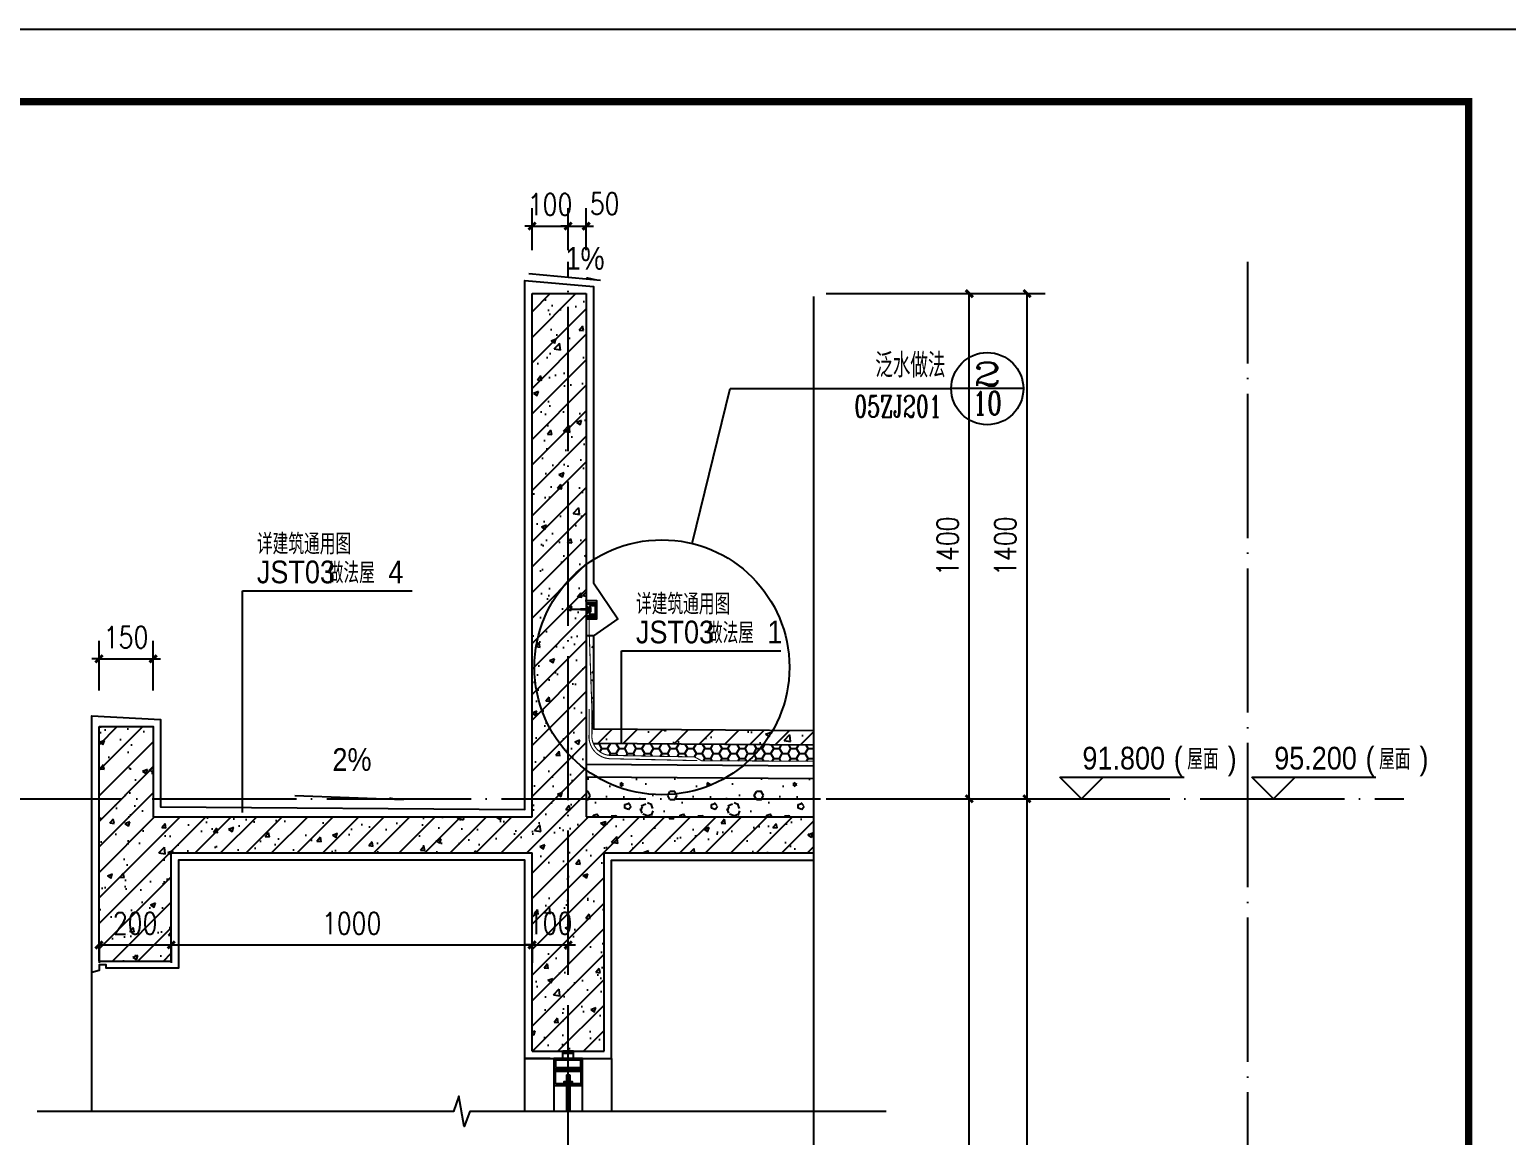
# Model space of a CAD drawing. Extents: x 718358 to 1668613, y -348838 to -159582.
# Drawn here: x 864680 to 868773, y -340023 to -336958 of the extents above; entities that cross this region are included whole.
import ezdxf
from ezdxf.enums import TextEntityAlignment as Align

# ---------------------------------------------------------------- set-up
doc = ezdxf.new("R2010")
doc.units = 0
doc.header["$LTSCALE"] = 1000
doc.linetypes.add('DASH', pattern=[0.35, 0.25, -0.1])
doc.linetypes.add('DOTE', pattern=[2.42, 2, -0.2, 0.02, -0.2])
for name, color, linetype in [('建-可见线', 7, 'Continuous'), ('建-图例填充', 251, 'Continuous'), ('建-图框', 4, 'Continuous'), ('建-墙体', 2, 'Continuous'), ('建-尺寸', 73, 'Continuous'), ('建-引出', 3, 'Continuous'), ('建-标高', 3, 'Continuous'), ('建-符号', 3, 'Continuous'), ('建-索引', 3, 'Continuous'), ('建-轮廓线', 7, 'Continuous'), ('建-轴网', 14, 'DOTE'), ('建-门窗剖', 4, 'Continuous'), ('建-阳台', 5, 'Continuous')]:
    doc.layers.add(name, color=color, linetype=linetype)
doc.styles.add('_TCH_DIM', font='gt单线西文.shx', dxfattribs={"width": 0.8, "bigfont": 'gt单线中文.shx'})
doc.styles.add('_TCH_LABEL', font='COMPLEX', dxfattribs={"bigfont": 'GBCBIG'})
doc.styles.add('DIM_FONT', font='SIMPLEX.shx', dxfattribs={"width": 0.8, "bigfont": 'GBCBIG.shx'})
doc.dimstyles.new('DIMN20', dxfattribs={"dimscale": 0.2, "dimtxt": 300, "dimasz": 100, "dimexe": 250, "dimexo": 300, "dimgap": 150, "dimtad": 1, "dimdec": 0, "dimzin": 0, "dimdsep": 46, "dimtxsty": 'DIM_FONT', "dimblk": 'ARCHTICK', "dimcen": 0.09, "dimdle": 1, "dimclrt": 7, "dimazin": 2, "dimtfac": 1, "dimtdec": 0, "dimtix": 1, "dimtmove": 2, "dimatfit": 3, "dimldrblk": 'ARCHTICK', "dimfxl": 1, "dimtolj": 1, "dimtzin": 0, "dimarcsym": 0})

# ---------------------------------------------------------------- blocks, each defined once
blk = doc.blocks.new('3daf')
at = {"layer": '建-门窗剖'}
for p, q in [((465603.3, 73038.2), (465573.3, 73038.2)), ((465573.3, 73018.2), (465573.3, 73038.2)), ((465573.3, 73033.2), (465603.3, 73033.2)), ((465603.3, 73018.2), (465603.3, 73038.2))]:
    blk.add_line(p, q, dxfattribs=at)
for points in [[(465548.3, 72988.2), (465628.3, 72988.2), (465628.3, 73018.2), (465548.3, 73018.2)], [(465553.3, 72948.2), (465553.3, 72983.2), (465623.3, 72983.2), (465623.3, 72948.2), (465600.3, 72948.2), (465600.3, 72953.2), (465595.3, 72953.2), (465595.3, 72943.2), (465628.3, 72943.2), (465628.3, 72988.2), (465548.3, 72988.2), (465548.3, 72943.2), (465581.3, 72943.2), (465581.3, 72953.2), (465576.3, 72953.2), (465576.3, 72948.2)], [(465553.3, 72993.2), (465623.3, 72993.2), (465623.3, 73013.2), (465553.3, 73013.2)]]:
    blk.add_lwpolyline(points, close=True, dxfattribs=at)
blk = doc.blocks.new('d')
at = {"layer": '建-可见线', "color": 1, "ltscale": 0.0001}
for p in [(463200.5, 75059.6), (463200.5, 75056)]:
    blk.add_line(p, (463148.4, 75057.8), dxfattribs=at)
at = {"layer": '建-可见线', "color": 1}
for points in [[(463190.1, 75036.7), (463190.1, 75031.7), (463220, 75031.7), (463220, 75081.7), (463190.1, 75081.7), (463190.1, 75076.7), (463215, 75076.7), (463215, 75036.7)], [(463200.5, 75063.8), (463202.3, 75063.8), (463202.3, 75051.7), (463200.5, 75051.7)]]:
    blk.add_lwpolyline(points, close=True, dxfattribs=at)
blk.add_lwpolyline([(463198.7, 75049.7, 0.414214), (463203.7, 75044.7), (463212.2, 75044.7), (463212.2, 75039.7), (463190.5, 75039.7), (463190.5, 75044.7), (463190.7, 75044.7, 0.414214), (463193.7, 75047.7), (463193.7, 75065.4, 0.414214), (463190.7, 75068.4), (463190.5, 75068.4), (463190.5, 75073.4), (463212.2, 75073.4), (463212.2, 75068.4), (463203.7, 75068.4, 0.414214), (463198.7, 75063.4)], format="xyb", close=True, dxfattribs=at)
blk = doc.blocks.new('_ArchTick')
at = {"color": 0, "linetype": 'ByBlock', "const_width": 0.4}
blk.add_lwpolyline([(-0.5, -0.5), (0.5, 0.5)], dxfattribs=at)
blk = doc.blocks.new('*D1904')
at = {"layer": 'Defpoints', "color": 0, "transparency": 16777216}
for p in [(866827.6, -339089.6), (867284.3, -339089.6), (866827.6, -341389.6)]:
    blk.add_point(p, dxfattribs=at)
at = {"layer": '建-尺寸', "color": 0, "lineweight": -2, "transparency": 16777216}
for p, q in [((866887.6, -339089.6), (867334.3, -339089.6)), ((867284.3, -341389.8), (867284.3, -339089.4)), ((866887.6, -341389.6), (867334.3, -341389.6))]:
    blk.add_line(p, q, dxfattribs=at)
at = {"layer": '建-尺寸', "color": 0, "lineweight": -2, "transparency": 16777216, "xscale": 20, "yscale": 20, "zscale": 20}
for p, rotation in [((867284.3, -339089.6), 90), ((867284.3, -341389.6), 270)]:
    blk.add_blockref('_ArchTick', p, dxfattribs=dict(at, rotation=rotation))
at = {"layer": '建-尺寸', "color": 7, "transparency": 16777216, "insert": (867224.3, -340239.6), "char_height": 60, "attachment_point": 5, "rotation": 90, "style": 'DIM_FONT'}
blk.add_mtext('\\A1;2800', dxfattribs=at)
blk = doc.blocks.new('*D1905')
at = {"layer": 'Defpoints', "color": 0, "transparency": 16777216}
for p in [(866827.6, -337689.6), (867284.3, -337689.6), (866827.6, -339089.6)]:
    blk.add_point(p, dxfattribs=at)
at = {"layer": '建-尺寸', "color": 0, "lineweight": -2, "transparency": 16777216}
for p, q in [((866887.6, -337689.6), (867334.3, -337689.6)), ((867284.3, -339089.8), (867284.3, -337689.4)), ((866887.6, -339089.6), (867334.3, -339089.6))]:
    blk.add_line(p, q, dxfattribs=at)
at = {"layer": '建-尺寸', "color": 0, "lineweight": -2, "transparency": 16777216, "xscale": 20, "yscale": 20, "zscale": 20}
for p, rotation in [((867284.3, -337689.6), 90), ((867284.3, -339089.6), 270)]:
    blk.add_blockref('_ArchTick', p, dxfattribs=dict(at, rotation=rotation))
at = {"layer": '建-尺寸', "color": 7, "transparency": 16777216, "insert": (867224.3, -338389.6), "char_height": 60, "attachment_point": 5, "rotation": 90, "style": 'DIM_FONT'}
blk.add_mtext('\\A1;1400', dxfattribs=at)
blk = doc.blocks.new('*D1906')
at = {"layer": 'Defpoints', "color": 0, "transparency": 16777216}
for p in [(866827.6, -339089.6), (867444.3, -339089.6), (866827.6, -346189.6)]:
    blk.add_point(p, dxfattribs=at)
at = {"layer": '建-尺寸', "color": 0, "lineweight": -2, "transparency": 16777216}
for p, q in [((866887.6, -339089.6), (867494.3, -339089.6)), ((867444.3, -346189.8), (867444.3, -339089.4)), ((866887.6, -346189.6), (867494.3, -346189.6))]:
    blk.add_line(p, q, dxfattribs=at)
at = {"layer": '建-尺寸', "color": 0, "lineweight": -2, "transparency": 16777216, "xscale": 20, "yscale": 20, "zscale": 20}
for p, rotation in [((867444.3, -339089.6), 90), ((867444.3, -346189.6), 270)]:
    blk.add_blockref('_ArchTick', p, dxfattribs=dict(at, rotation=rotation))
at = {"layer": '建-尺寸', "color": 7, "transparency": 16777216, "insert": (867382.3, -342639.6), "char_height": 60, "attachment_point": 5, "rotation": 90, "style": 'DIM_FONT'}
blk.add_mtext('\\A1;祥各栋立面图', dxfattribs=at)
blk = doc.blocks.new('*D1907')
at = {"layer": 'Defpoints', "color": 0, "transparency": 16777216}
for p in [(866827.6, -337689.6), (867444.3, -337689.6), (866827.6, -339089.6)]:
    blk.add_point(p, dxfattribs=at)
at = {"layer": '建-尺寸', "color": 0, "lineweight": -2, "transparency": 16777216}
for p, q in [((866887.6, -337689.6), (867494.3, -337689.6)), ((867444.3, -339089.8), (867444.3, -337689.4)), ((866887.6, -339089.6), (867494.3, -339089.6))]:
    blk.add_line(p, q, dxfattribs=at)
at = {"layer": '建-尺寸', "color": 0, "lineweight": -2, "transparency": 16777216, "xscale": 20, "yscale": 20, "zscale": 20}
for p, rotation in [((867444.3, -337689.6), 90), ((867444.3, -339089.6), 270)]:
    blk.add_blockref('_ArchTick', p, dxfattribs=dict(at, rotation=rotation))
at = {"layer": '建-尺寸', "color": 7, "transparency": 16777216, "insert": (867384.3, -338389.6), "char_height": 60, "attachment_point": 5, "rotation": 90, "style": 'DIM_FONT'}
blk.add_mtext('\\A1;1400', dxfattribs=at)
blk = doc.blocks.new('*D1908')
at = {"layer": 'Defpoints', "color": 0, "transparency": 16777216}
for p in [(864872.7, -339435.9), (865072.7, -339435.9), (865072.7, -339494.8)]:
    blk.add_point(p, dxfattribs=at)
at = {"layer": '建-尺寸', "color": 0, "lineweight": -2, "transparency": 16777216}
for p, q in [((864872.5, -339494.8), (865072.9, -339494.8)), ((864872.7, -339495.9), (864872.7, -339544.8)), ((865072.7, -339495.9), (865072.7, -339544.8))]:
    blk.add_line(p, q, dxfattribs=at)
at = {"layer": '建-尺寸', "color": 0, "lineweight": -2, "transparency": 16777216, "xscale": 20, "yscale": 20, "zscale": 20, "rotation": 180}
blk.add_blockref('_ArchTick', (864872.7, -339494.8), dxfattribs=at)
at = {"layer": '建-尺寸', "color": 0, "lineweight": -2, "transparency": 16777216, "xscale": 20, "yscale": 20, "zscale": 20}
blk.add_blockref('_ArchTick', (865072.7, -339494.8), dxfattribs=at)
at = {"layer": '建-尺寸', "color": 7, "transparency": 16777216, "insert": (864972.7, -339434.8), "char_height": 60, "attachment_point": 5, "style": 'DIM_FONT'}
blk.add_mtext('\\A1;200', dxfattribs=at)
blk = doc.blocks.new('*D1909')
at = {"layer": 'Defpoints', "color": 0, "transparency": 16777216}
for p in [(865072.7, -339435.9), (866072.7, -339435.9), (866072.7, -339494.8)]:
    blk.add_point(p, dxfattribs=at)
at = {"layer": '建-尺寸', "color": 0, "lineweight": -2, "transparency": 16777216}
for p, q in [((865072.5, -339494.8), (866072.9, -339494.8)), ((865072.7, -339495.9), (865072.7, -339544.8)), ((866072.7, -339495.9), (866072.7, -339544.8))]:
    blk.add_line(p, q, dxfattribs=at)
at = {"layer": '建-尺寸', "color": 0, "lineweight": -2, "transparency": 16777216, "xscale": 20, "yscale": 20, "zscale": 20, "rotation": 180}
blk.add_blockref('_ArchTick', (865072.7, -339494.8), dxfattribs=at)
at = {"layer": '建-尺寸', "color": 0, "lineweight": -2, "transparency": 16777216, "xscale": 20, "yscale": 20, "zscale": 20}
blk.add_blockref('_ArchTick', (866072.7, -339494.8), dxfattribs=at)
at = {"layer": '建-尺寸', "color": 7, "transparency": 16777216, "insert": (865572.7, -339434.8), "char_height": 60, "attachment_point": 5, "style": 'DIM_FONT'}
blk.add_mtext('\\A1;1000', dxfattribs=at)
blk = doc.blocks.new('*D1910')
at = {"layer": 'Defpoints', "color": 0, "transparency": 16777216}
for p in [(866072.7, -339435.9), (866172.7, -339435.9), (866172.7, -339494.8)]:
    blk.add_point(p, dxfattribs=at)
at = {"layer": '建-尺寸', "color": 0, "lineweight": -2, "transparency": 16777216}
for p, q in [((866072.7, -339494.8), (866052.7, -339494.8)), ((866072.7, -339494.8), (866172.7, -339494.8)), ((866072.7, -339495.9), (866072.7, -339544.8)), ((866172.7, -339494.8), (866192.7, -339494.8)), ((866172.7, -339495.9), (866172.7, -339544.8))]:
    blk.add_line(p, q, dxfattribs=at)
at = {"layer": '建-尺寸', "color": 0, "lineweight": -2, "transparency": 16777216, "xscale": 20, "yscale": 20, "zscale": 20}
blk.add_blockref('_ArchTick', (866072.7, -339494.8), dxfattribs=at)
at = {"layer": '建-尺寸', "color": 0, "lineweight": -2, "transparency": 16777216, "xscale": 20, "yscale": 20, "zscale": 20, "rotation": 180}
blk.add_blockref('_ArchTick', (866172.7, -339494.8), dxfattribs=at)
at = {"layer": '建-尺寸', "color": 7, "transparency": 16777216, "insert": (866122.7, -339434.8), "char_height": 60, "attachment_point": 5, "style": 'DIM_FONT'}
blk.add_mtext('\\A1;100', dxfattribs=at)
blk = doc.blocks.new('*D2935')
at = {"layer": 'Defpoints', "color": 0, "transparency": 16777216}
for p in [(866172.7, -337502.5), (866072.7, -337629.6), (866172.7, -337629.6)]:
    blk.add_point(p, dxfattribs=at)
at = {"layer": '建-尺寸', "color": 0, "lineweight": -2, "transparency": 16777216}
for p, q in [((866072.7, -337569.6), (866072.7, -337452.5)), ((866172.7, -337569.6), (866172.7, -337452.5)), ((866072.7, -337502.5), (866052.7, -337502.5)), ((866072.7, -337502.5), (866172.7, -337502.5)), ((866172.7, -337502.5), (866192.7, -337502.5))]:
    blk.add_line(p, q, dxfattribs=at)
at = {"layer": '建-尺寸', "color": 0, "lineweight": -2, "transparency": 16777216, "xscale": 20, "yscale": 20, "zscale": 20}
blk.add_blockref('_ArchTick', (866072.7, -337502.5), dxfattribs=at)
at = {"layer": '建-尺寸', "color": 0, "lineweight": -2, "transparency": 16777216, "xscale": 20, "yscale": 20, "zscale": 20, "rotation": 180}
blk.add_blockref('_ArchTick', (866172.7, -337502.5), dxfattribs=at)
at = {"layer": '建-尺寸', "color": 7, "transparency": 16777216, "insert": (866122.7, -337442.5), "char_height": 60, "attachment_point": 5, "style": 'DIM_FONT'}
blk.add_mtext('\\A1;100', dxfattribs=at)
blk = doc.blocks.new('*D2936')
at = {"layer": 'Defpoints', "color": 0, "transparency": 16777216}
for p in [(866222.7, -337502.5), (866172.7, -337629.6), (866222.7, -337629.6)]:
    blk.add_point(p, dxfattribs=at)
at = {"layer": '建-尺寸', "color": 0, "lineweight": -2, "transparency": 16777216}
for p, q in [((866172.7, -337569.6), (866172.7, -337452.5)), ((866222.7, -337569.6), (866222.7, -337452.5)), ((866172.7, -337502.5), (866152.7, -337502.5)), ((866172.7, -337502.5), (866222.7, -337502.5)), ((866222.7, -337502.5), (866242.7, -337502.5))]:
    blk.add_line(p, q, dxfattribs=at)
at = {"layer": '建-尺寸', "color": 0, "lineweight": -2, "transparency": 16777216, "xscale": 20, "yscale": 20, "zscale": 20}
blk.add_blockref('_ArchTick', (866172.7, -337502.5), dxfattribs=at)
at = {"layer": '建-尺寸', "color": 0, "lineweight": -2, "transparency": 16777216, "xscale": 20, "yscale": 20, "zscale": 20, "rotation": 180}
blk.add_blockref('_ArchTick', (866222.7, -337502.5), dxfattribs=at)
at = {"layer": '建-尺寸', "color": 7, "transparency": 16777216, "insert": (866273.8, -337440.5), "char_height": 60, "attachment_point": 5, "style": 'DIM_FONT'}
blk.add_mtext('\\A1;50', dxfattribs=at)
blk = doc.blocks.new('*D2937')
at = {"layer": 'Defpoints', "color": 0, "transparency": 16777216}
for p in [(865022.7, -338701.8), (864872.7, -338849.3), (865022.7, -338849.3)]:
    blk.add_point(p, dxfattribs=at)
at = {"layer": '建-尺寸', "color": 0, "lineweight": -2, "transparency": 16777216}
for p, q in [((864872.7, -338789.3), (864872.7, -338651.8)), ((865022.7, -338789.3), (865022.7, -338651.8)), ((864872.7, -338701.8), (864852.7, -338701.8)), ((864872.7, -338701.8), (865022.7, -338701.8)), ((865022.7, -338701.8), (865042.7, -338701.8))]:
    blk.add_line(p, q, dxfattribs=at)
at = {"layer": '建-尺寸', "color": 0, "lineweight": -2, "transparency": 16777216, "xscale": 20, "yscale": 20, "zscale": 20}
blk.add_blockref('_ArchTick', (864872.7, -338701.8), dxfattribs=at)
at = {"layer": '建-尺寸', "color": 0, "lineweight": -2, "transparency": 16777216, "xscale": 20, "yscale": 20, "zscale": 20, "rotation": 180}
blk.add_blockref('_ArchTick', (865022.7, -338701.8), dxfattribs=at)
at = {"layer": '建-尺寸', "color": 7, "transparency": 16777216, "insert": (864947.7, -338641.8), "char_height": 60, "attachment_point": 5, "style": 'DIM_FONT'}
blk.add_mtext('\\A1;150', dxfattribs=at)

msp = doc.modelspace()

# ---------------------------------------------------------------- hatches: boundary and pattern name
at = {"layer": '建-图例填充'}
h = msp.add_hatch(dxfattribs=at)
h.set_pattern_fill('钢筋混凝土', color=256, scale=20, style=0)
h.set_pattern_definition([(45, (-12243.42, 450.25), (-35.355339, 35.355339), []), (50, (-12243.42, 450.25), (143.452037, -12.550427), [15, -165]), (355, (-12243.42, 450.25), (-27.750267, 150.438427), [12, -132]), (100.4514, (-12231.47, 449.2), (115.701876, 137.887908), [12.748038, -140.228422]), (46.1842, (-12243.42, 490.25), (213.44821, -33.103803), [22.5, -247.5]), (96.6356, (-12225.63, 487.5), (186.93254, 194.823574), [19.12206, -210.3426]), (351.1842, (-12243.42, 490.25), (186.93239, 194.82372), [18, -198]), (21, (-12223.42, 480.25), (119.38141, -80.523778), [15, -165]), (326, (-12223.42, 480.25), (48.663066, 145.03001), [12, -132]), (71.4514, (-12213.47, 473.54), (168.044526, 64.5061), [12.748038, -140.228422]), (37.5, (-12243.42, 450.25), (2.431971, 66.5787708), [0, -130.4, 0, -134, 0, -132.5]), (7.5, (-12243.42, 450.25), (52.6139075, 78.8823424), [0, -76.4, 0, -127.4, 0, -50.5]), (327.5, (-12288.02, 450.25), (106.7644872, -4.5109743), [0, -50, 0, -156, 0, -207]), (317.5, (-12308.02, 450.25), (116.637234, 20.0209965), [0, -65, 0, -103.6, 0, -147])])
h.paths.add_polyline_path([(866072.7, -339139.6), (865022.7, -339139.6), (865022.7, -338889.6), (864872.7, -338889.6), (864872.7, -339539.6), (865072.7, -339539.6), (865072.7, -339239.6), (866072.7, -339239.6), (866072.7, -339789.6), (866272.7, -339789.6), (866272.7, -339239.6), (866852.8, -339239.6), (866852.8, -339139.6), (866222.7, -339139.6), (866222.7, -337689.6), (866072.7, -337689.6)])
h = msp.add_hatch(dxfattribs=at)
h.set_pattern_fill('钢筋混凝土', color=256, scale=20, style=0)
h.set_pattern_definition([(45, (21803.583, 450.25), (-35.355339, 35.355339), []), (50, (21803.58, 450.25), (143.452037, -12.550427), [15, -165]), (355, (21803.58, 450.25), (-27.750267, 150.438427), [12, -132]), (100.4514, (21815.54, 449.2), (115.701876, 137.887908), [12.748038, -140.228422]), (46.1842, (21803.58, 490.25), (213.44821, -33.103803), [22.5, -247.5]), (96.6356, (21821.37, 487.5), (186.93254, 194.823574), [19.12206, -210.3426]), (351.1842, (21803.58, 490.25), (186.93239, 194.82372), [18, -198]), (21, (21823.58, 480.25), (119.38141, -80.523778), [15, -165]), (326, (21823.58, 480.25), (48.663066, 145.03001), [12, -132]), (71.4514, (21833.53, 473.54), (168.044526, 64.5061), [12.748038, -140.228422]), (37.5, (21803.583, 450.25), (2.431971, 66.5787708), [0, -130.4, 0, -134, 0, -132.5]), (7.5, (21803.58, 450.25), (52.6139075, 78.8823424), [0, -76.4, 0, -127.4, 0, -50.5]), (327.5, (21758.983, 450.25), (106.7644872, -4.5109743), [0, -50, 0, -156, 0, -207]), (317.5, (21738.98, 450.25), (116.637234, 20.020996), [0, -65, 0, -103.6, 0, -147])])
edge = h.paths.add_edge_path()
edge.add_line((866852.8, -338940.8), (866852.8, -338900.8))
edge.add_line((866852.8, -338900.8), (866242.7, -338896.2))
edge.add_line((866242.7, -338896.2), (866242.7, -338627.8))
edge.add_line((866242.7, -338627.8), (866234.8, -338627.8))
edge.add_line((866234.8, -338627.8), (866238.7, -338645.7))
edge.add_line((866238.7, -338645.7), (866238.7, -338910.7))
edge.add_arc((866291.8, -338916.2), 53.3, 174.0788, 202.0274)
edge.add_line((866242.3, -338936.2), (866852.8, -338940.8))
h = msp.add_hatch(dxfattribs=at)
h.set_pattern_fill('HONEY', color=256, scale=10, style=0)
h.set_pattern_definition([(0, (21803.583, 450.25), (23.8125, 13.74815), [15.875, -31.75]), (120, (21803.583, 450.25), (-23.81249716, 13.74815493), [15.875, -31.75]), (60, (21803.583, 450.25), (2.84e-06, 27.49630493), [-31.75, 15.875])])
edge = h.paths.add_edge_path()
edge.add_line((866852.8, -338985.7), (866852.8, -338940.8))
edge.add_line((866852.8, -338940.8), (866242.3, -338936.2))
edge.add_arc((866291.8, -338916.2), 53.3, 202.0274, 265.4088)
edge.add_line((866287.5, -338969.4), (866522.6, -338973.7))
edge.add_line((866522.6, -338973.7), (866542.5, -338984.2))
edge.add_line((866542.5, -338984.2), (866852.8, -338985.7))
h = msp.add_hatch(dxfattribs=at)
h.set_pattern_fill('加气混凝土', color=256, scale=20, style=0)
h.set_pattern_definition([(0, (21874.38, 377.05), (120, 240), [0, -240]), (0, (21733.98, 344.65), (120, 240), [0, -240]), (0, (21811.98, 342.25), (120, 240), [0, -240]), (0, (21897.18, 413.05), (120, 240), [0, -240]), (0, (21797.58, 330.25), (120, 240), [0, -240]), (0, (21921.18, 564.25), (120, 240), [0, -240]), (0, (21847.98, 545.05), (120, 240), [0, -240]), (0, (21886.38, 515.05), (120, 240), [0, -240]), (0, (21690.78, 510.25), (120, 240), [0, -240]), (0, (21808.38, 499.45), (120, 240), [0, -240]), (0, (21762.78, 438.25), (120, 240), [0, -240]), (0, (21765.18, 348.25), (120, 240), [0, -240]), (0, (21855.18, 338.65), (120, 240), [0, -240]), (0, (21921.18, 444.25), (120, 240), [0, -240]), (0, (21696.78, 407.05), (120, 240), [0, -240]), (0, (21717.18, 447.85), (120, 240), [0, -240]), (0, (21810.78, 431.05), (120, 240), [0, -240]), (0, (21777.18, 396.25), (120, 240), [0, -240]), (0, (21757.98, 475.45), (120, 240), [0, -240]), (0, (21787.98, 565.45), (120, 240), [0, -240]), (0, (21706.38, 356.65), (120, 240), [0, -240]), (0, (21838.38, 516.25), (120, 240), [0, -240]), (0, (21726.78, 519.85), (120, 240), [0, -240]), (0, (21707.58, 551.05), (120, 240), [0, -240]), (130.601294, (21906.44, 489.107), (-599.99999337, 720.00000315), [10.53662, -4414.8444]), (18.434949, (21889.297, 493.68), (599.9999978, 239.9999982), [10.842096, -1507.05116]), (90, (21889.3, 483.39), (120, 240), [10.285714, -469.71426]), (161.565051, (21899.583, 479.964), (-600.000003, 239.9999821), [10.842096, -1507.05116]), (53.130102, (21899.583, 479.964), (120.0000002, 240), [11.42857, -1188.5714]), (135, (21908.726, 357.68), (-120.0000145, 239.999984), [9.697464, -669.12504]), (45, (21895.01, 357.68), (119.999999, 239.999999), [9.697464, -669.12504]), (135, (21901.87, 350.82), (-120.0000145, 239.999984), [9.697464, -669.12504]), (45, (21901.87, 350.82), (119.999999, 239.999999), [9.697464, -669.12504]), (116.56505, (21793.3, 518.82), (-2e-05, 479.999987), [12.77753, -255.5506]), (180, (21787.58, 530.25), (-120, 240), [13.714286, -226.2857]), (63.43495, (21768.15, 518.82), (1e-06, 480), [12.77753, -255.5506]), (116.56505, (21773.87, 507.4), (-2e-05, 479.999987), [12.77753, -255.5506]), (0, (21773.87, 507.4), (120, 240), [13.714286, -226.2857]), (63.43495, (21787.58, 507.4), (1e-06, 480), [12.77753, -255.5506]), (107.102728, (21883.583, 437.678), (-359.99998624, 1200.00000194), [15.54454, -6513.161]), (143.972626, (21879.011, 452.535), (-2279.9999711, 1679.9999981), [15.54454, -3248.808]), (180, (21866.44, 461.68), (-120, 240), [14.85714, -225.14284]), (36.0273733, (21839.011, 452.535), (2279.99998315, 1679.9999819), [15.54454, -3248.808]), (71.565051, (21834.44, 438.82), (360.0000018, 1199.999998), [14.456126, -1503.43712]), (107.102728, (21839.011, 423.964), (-359.99998624, 1200.00000194), [15.54454, -6513.161]), (143.972626, (21851.583, 414.821), (-2279.9999711, 1679.9999981), [15.54454, -3248.808]), (0, (21851.58, 414.82), (120, 240), [14.85714, -225.14284]), (36.0273733, (21866.44, 414.821), (2279.99998315, 1679.9999819), [15.54454, -3248.808]), (71.565051, (21879.01, 423.964), (360.0000018, 1199.999998), [14.456126, -1503.43712]), (150.255118, (21885.868, 549.678), (-360.0000009, 239.999997), [9.21401, -1925.72784]), (90, (21877.87, 545.11), (120, 240), [9.14286, -470.8571]), (29.7448813, (21877.868, 545.107), (360.0000002, 239.9999989), [9.21401, -1925.72784]), (116.56505, (21829.87, 379.4), (-2e-05, 479.999987), [12.77753, -255.5506]), (168.690067, (21824.154, 390.82), (-1080.0000008, 239.999994), [11.6549, -2435.8742]), (41.1859251, (21803.583, 385.107), (2999.99998182, 2639.99997692), [12.14874, -5090.3208]), (90, (21803.58, 373.68), (120, 240), [11.42857, -468.5714]), (138.814074, (21812.726, 365.678), (-2999.99994668, 2640.00001681), [12.14874, -5090.3208]), (16.6992442, (21812.726, 365.678), (3959.9999702, 1199.99998743), [11.93178, -4999.415]), (60.9453959, (21824.154, 369.107), (119.99999968, 239.99999788), [11.766434, -4930.1358]), (109.983106, (21729.297, 479.964), (-600.00000226, 1679.99999555), [13.3768, -5604.879]), (155.556045, (21724.726, 492.535), (-1560.00000595, 719.99998504), [13.809194, -5786.0526]), (24.4439547, (21699.583, 492.535), (1560.00000078, 719.99999654), [13.809194, -5786.0526]), (70.0168934, (21695.011, 479.964), (600.00000181, 1679.99999583), [13.3768, -5604.879]), (109.983106, (21699.583, 467.392), (-600.00000226, 1679.99999555), [13.3768, -5604.879]), (160.016893, (21712.154, 462.82), (-600.00000035, 239.99998907), [13.3768, -2795.751]), (19.9831065, (21712.154, 462.82), (599.9999967, 239.9999996), [13.3768, -2795.751]), (70.0168934, (21724.726, 467.392), (600.00000181, 1679.99999583), [13.3768, -5604.879]), (122.005383, (21818.44, 458.25), (-120.0000161, 239.99998775), [10.78169, -2253.3736]), (18.434949, (21802.44, 463.964), (599.9999978, 239.9999982), [10.842096, -1507.05116]), (90, (21802.44, 453.68), (120, 240), [10.285714, -469.71426]), (161.565051, (21812.726, 450.25), (-600.000003, 239.9999821), [10.842096, -1507.05116]), (54.4623222, (21812.726, 450.25), (839.99999878, 1199.9999982), [9.83123, -4119.2846]), (116.56505, (21748.73, 399.96), (-2e-05, 479.999987), [12.77753, -255.5506]), (180, (21743, 411.4), (-120, 240), [12.57143, -227.42856]), (59.0362434, (21723.583, 399.964), (120.0000004, 239.99999884), [13.32789, -2785.5288]), (120.963756, (21730.44, 388.535), (-120.0000164, 239.999989), [13.32789, -2785.5288]), (0, (21730.44, 388.54), (120, 240), [12.57143, -227.42856]), (63.43495, (21743.01, 388.54), (1e-06, 480), [12.77753, -255.5506])])
h.paths.add_polyline_path([(866852.8, -339139.6), (866852.8, -339034.1), (866222.7, -339029.4), (866222.7, -339139.6)])
at = {"layer": '建-符号'}
for points in [[(866262.6, -337652), (866222.8, -337648.3), (866223.3, -337643)], [(865716.6, -339092), (865676.6, -339090.5), (865676.8, -339085.2)]]:
    msp.add_hatch(color=256, dxfattribs=at).paths.add_polyline_path(points)

# ---------------------------------------------------------------- linework, layer by layer
at = {"layer": '建-可见线'}
for p, q in [((866242.7, -338637.8), (866222.7, -338637.8)), ((866052.7, -339809.6), (866132.7, -339809.6))]:
    msp.add_line(p, q, dxfattribs=at)
at = {"layer": '建-可见线', "color": 1}
for p, q in [((866852.8, -338940.8), (866242.3, -338936.2)), ((866852.8, -338999.3), (866222.7, -338994.5)), ((866852.8, -339034.1), (866222.7, -339029.4))]:
    msp.add_line(p, q, dxfattribs=at)
at = {"layer": '建-可见线'}
for points in [[(866122.7, -339809.6), (866052.7, -339809.6), (866052.7, -339259.6), (865092.7, -339259.6), (865092.7, -339559.6), (864892.7, -339559.6), (864892.7, -339549.6), (864872.7, -339549.6), (864872.7, -339559.6), (864872.7, -339566.1), (864852.7, -339571.2), (864852.7, -338859.7), (865042.7, -338869.6), (865042.7, -339112.4), (866052.7, -339119.4), (866052.7, -337653.1), (866242.7, -337669.6), (866242.7, -338490.8), (866310.7, -338591.3), (866242.7, -338637.8)], [(866242.7, -338637.8), (866242.7, -338896.2), (866852.8, -338900.8)], [(866212.7, -339809.6), (866292.7, -339809.6), (866292.7, -339259.6), (866852.8, -339259.6)]]:
    msp.add_lwpolyline(points, dxfattribs=at)
at = {"layer": '建-可见线', "color": 1, "linetype": 'DASH', "ltscale": 0.1, "const_width": 3, "elevation": 0}
for points in [[(866230.7, -338553.1), (866230.7, -338619.2), (866238.7, -338845.7), (866238.7, -338910.7, 0.421029), (866287.5, -338969.4), (866522.6, -338973.7), (866542.5, -338984.2), (866852.8, -338985.7)], [(866230.7, -338841.1), (866230.7, -338910.7, 0.425737), (866287.5, -338978.7), (866530.7, -338983.9)]]:
    msp.add_lwpolyline(points, format="xyb", dxfattribs=at)
at = {"layer": '建-图框'}
msp.add_lwpolyline([(852047.9, -348837.6), (868867.9, -348837.6), (868867.9, -336957.6), (852047.9, -336957.6)], close=True, dxfattribs=at)
at = {"layer": '建-图框', "const_width": 20}
msp.add_lwpolyline([(852547.9, -348637.6), (868667.9, -348637.6), (868667.9, -337157.6), (852547.9, -337157.6)], close=True, dxfattribs=at)
at = {"layer": '建-墙体'}
for p, q in [((866072.7, -337689.6), (866222.7, -337689.6)), ((866072.7, -339139.6), (866072.7, -337689.6)), ((866222.7, -337689.6), (866222.7, -339139.6)), ((864872.7, -339539.6), (864872.7, -338889.6)), ((866222.7, -339139.6), (866852.8, -339139.6)), ((865072.7, -339239.6), (866072.7, -339239.6)), ((865072.7, -339539.6), (865072.7, -339239.6)), ((866072.7, -339789.6), (866072.7, -339239.6)), ((866272.7, -339789.6), (866272.7, -339239.6)), ((866272.7, -339239.6), (866852.8, -339239.6)), ((864872.7, -339539.6), (865072.7, -339539.6)), ((866072.7, -339789.6), (866272.7, -339789.6))]:
    msp.add_line(p, q, dxfattribs=at)
msp.add_lwpolyline([(864872.7, -338889.6), (865022.7, -338889.6), (865022.7, -339139.6), (866072.7, -339139.6)], dxfattribs=at)
at = {"layer": '建-引出'}
for p, q in [((865270.1, -339128), (865270.1, -338513.5)), ((865270.1, -338513.5), (865740.6, -338513.5)), ((866320.6, -338935.6), (866320.6, -338680)), ((866320.6, -338680), (866762.5, -338680))]:
    msp.add_line(p, q, dxfattribs=at)
at = {"layer": '建-标高'}
for p, q in [((867595.4, -339089.6), (867535.4, -339029.6)), ((867535.4, -339029.6), (867879.4, -339029.6)), ((867595.4, -339089.6), (867655.4, -339029.6)), ((868126.9, -339089.6), (868066.9, -339029.6)), ((868066.9, -339029.6), (868410.9, -339029.6)), ((868126.9, -339089.6), (868186.9, -339029.6)), ((867232, -339089.6), (867655.4, -339089.6))]:
    msp.add_line(p, q, dxfattribs=at)
at = {"layer": '建-符号'}
for points in [[(866063.7, -337633.5), (866262.6, -337652)], [(866852.8, -337697.7), (866852.8, -342227.7), (866894.8, -342243), (866810.8, -342257.8), (866852.8, -342272.7), (866852.8, -346802.8)], [(865415.5, -339080.7), (865716.6, -339092)], [(867053.9, -339956.2), (865900.2, -339956.2), (865884.9, -339998.2), (865870.1, -339914.2), (865855.2, -339956.2), (864701.5, -339956.2)]]:
    msp.add_lwpolyline(points, dxfattribs=at)
at = {"layer": '建-索引'}
for p, q in [((866516.7, -338382.1), (866622, -337952.9)), ((866622, -337952.9), (867234.1, -337952.9)), ((867434.1, -337952.9), (867234.1, -337952.9))]:
    msp.add_line(p, q, dxfattribs=at)
for centre, radius in [((867334.1, -337952.9), 100), ((866432.5, -338725.3), 353.3)]:
    msp.add_circle(centre, radius, dxfattribs=at)
at = {"layer": '建-轮廓线', "color": 253}
for p, q in [((864852.7, -339956.2), (864852.7, -339571.2)), ((866052.7, -339956.2), (866052.7, -339809.6)), ((866292.7, -339809.6), (866292.7, -339956.2))]:
    msp.add_line(p, q, dxfattribs=at)
at = {"layer": '建-轴网', "ltscale": 0.2}
for p, q in [((866172.7, -346838), (866172.7, -337601.7)), ((868056, -346595), (868056, -337601.7)), ((860179.7, -339089.6), (868488.2, -339089.6))]:
    msp.add_line(p, q, dxfattribs=at)
at = {"layer": '建-门窗剖'}
for p, q in [((866167.7, -339854.6), (866167.7, -339956.2)), ((866167.7, -339854.6), (866177.7, -339854.6)), ((866177.7, -339854.6), (866177.7, -339956.2)), ((866132.7, -339884.6), (866132.7, -339956.2)), ((866212.7, -339956.2), (866212.7, -339884.6))]:
    msp.add_line(p, q, dxfattribs=at)

# ---------------------------------------------------------------- block references
at = {"layer": '建-阳台'}
for name, p in [('d', (403032.6, -413623)), ('3daf', (400584.4, -412827.7))]:
    msp.add_blockref(name, p, dxfattribs=at)

# ---------------------------------------------------------------- texts
at = {"layer": '建-引出', "style": '_TCH_DIM'}
for s, height, width, p in [('详建筑通用图', 57.32, 0.8, (865310.1, -338412.5)), ('JST03', 63, 0.888889, (865310.1, -338492.5)), ('做法屋', 57.32, 0.8, (865506.4, -338492.5)), ('4', 63, 0.888889, (865674.4, -338492.5)), ('详建筑通用图', 57.32, 0.8, (866360.6, -338579)), ('JST03', 63, 0.888889, (866360.6, -338659)), ('做法屋', 57.32, 0.8, (866556.9, -338659)), ('1', 63, 0.888889, (866724.9, -338659))]:
    msp.add_text(s, height=height, dxfattribs=dict(at, width=width)).set_placement(p)
at = {"layer": '建-标高', "style": '_TCH_DIM'}
for s, height, width, p in [('91.800', 63, 0.888889, (867597.8, -339008.6)), ('(', 63, 0.888889, (867851, -339008.6)), ('屋面', 57.32, 0.8, (867888.3, -339008.6)), (')', 63, 0.888889, (868000.3, -339008.6)), ('95.200', 63, 0.888889, (868129.3, -339008.6)), ('(', 63, 0.888889, (868382.5, -339008.6)), ('屋面', 57.32, 0.8, (868419.8, -339008.6)), (')', 63, 0.888889, (868531.8, -339008.6))]:
    msp.add_text(s, height=height, dxfattribs=dict(at, width=width)).set_placement(p)
at = {"layer": '建-符号', "style": '_TCH_DIM', "width": 0.888889}
for s, p in [('1%', (866165.3, -337623.5)), ('2%', (865519.6, -339012.4))]:
    msp.add_text(s, height=63, dxfattribs=at).set_placement(p)
at = {"layer": '建-索引', "style": '_TCH_LABEL'}
msp.add_text('泛水做法', height=67.52, dxfattribs=at).set_placement((867024, -337922.1))
for s, width, p, p2 in [('2', 1.875, (867293.9, -337944.9), (867374.4, -337944.9)), ('10', 0.905172, (867293.9, -338025.3), (867374.4, -338025.3))]:
    msp.add_text(s, height=64.4, dxfattribs=dict(at, width=width)).set_placement(p, p2, align=Align.FIT)
at = {"layer": '建-索引', "style": '_TCH_LABEL', "width": 0.705882}
msp.add_text('05ZJ201', height=59.5, dxfattribs=at).set_placement((866965.1, -338031.7))

# ---------------------------------------------------------------- dimensions: what is measured, and where the dimension line sits
at = {"layer": '建-尺寸'}
for p1, p2, distance, picture, middle in [((866072.7, -337629.6), (866172.7, -337629.6), 127.1, '*D2935', (866122.7, -337442.5)), ((866827.6, -339089.6), (866827.6, -337689.6), -456.7, '*D1905', (867224.3, -338389.6)), ((866827.6, -339089.6), (866827.6, -337689.6), -616.7, '*D1907', (867384.3, -338389.6)), ((864872.7, -338849.3), (865022.7, -338849.3), 147.4, '*D2937', (864947.7, -338641.8)), ((864872.7, -339435.9), (865072.7, -339435.9), -59, '*D1908', (864972.7, -339434.8)), ((865072.7, -339435.9), (866072.7, -339435.9), -59, '*D1909', (865572.7, -339434.8)), ((866072.7, -339435.9), (866172.7, -339435.9), -59, '*D1910', (866122.7, -339434.8))]:
    dim = msp.add_aligned_dim(p1=p1, p2=p2, distance=distance, dimstyle='DIMN20', dxfattribs=at)
    dim.commit()
    dim.dimension.update_dxf_attribs({"geometry": picture, "text_midpoint": middle})
dim = msp.add_linear_dim(base=(866222.7, -337502.5), p1=(866172.7, -337629.6), p2=(866222.7, -337629.6), angle=0, dimstyle='DIMN20', dxfattribs=at)
dim.commit()
dim.dimension.update_dxf_attribs({"geometry": '*D2936', "text_midpoint": (866273.8, -337440.5), "dimtype": 161})
for p1, distance, text, picture, middle in [((866827.6, -341389.6), -456.7, '2800', '*D1904', (867224.3, -340239.6)), ((866827.6, -346189.6), -616.7, '祥各栋立面图', '*D1906', (867382.3, -342639.6))]:
    dim = msp.add_aligned_dim(p1=p1, p2=(866827.6, -339089.6), distance=distance, text=text, dimstyle='DIMN20', dxfattribs=at)
    dim.commit()
    dim.dimension.update_dxf_attribs({"geometry": picture, "text_midpoint": middle})

doc.saveas('drawing.dxf')
